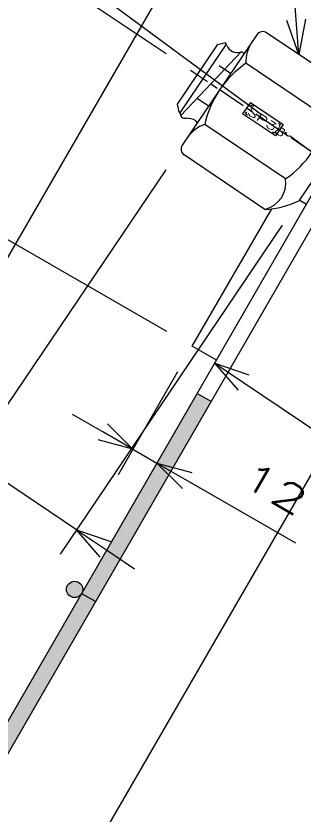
# Model space of a CAD drawing. Units: millimetres, scale not verified. Extents: x -55 to 1935, y -55 to 1395.
# Drawn here: x 230 to 353.6, y 428.6 to 772.6 of the extents above; entities that cross this region are included whole.
import ezdxf
from ezdxf.enums import TextEntityAlignment as Align

# ---------------------------------------------------------------- set-up
doc = ezdxf.new("R2010")
doc.units = ezdxf.units.MM
for name, pattern in [('CHAIN', [18.5, 12, -1.5, 3.5, -1.5]), ('CHAIN_DOUBLE_DASH', [23.5, 12, -1.5, 3.5, -1.5, 3.5, -1.5]), ('DASHED_SPACED', [12, 6, -6])]:
    doc.linetypes.add(name, pattern=pattern)
for name, color, linetype, lineweight in [('0_2', 7, 'Continuous', 25), ('1 外形線', 7, 'Continuous', 25), ('3 隠れ線', 2, 'DASHED_SPACED', 25), ('4 中心線', 1, 'CHAIN', 25), ('5 想像線', 6, 'CHAIN_DOUBLE_DASH', 25), ('6 寸法線', 4, 'Continuous', 25)]:
    doc.layers.add(name, color=color, linetype=linetype, lineweight=lineweight)
doc.styles.add('simplex.shx', font='')
doc.styles.get('simplex.shx').set_extended_font_data('simplex.shx')

msp = doc.modelspace()

# ---------------------------------------------------------------- hatches: boundary and pattern name
at = {"layer": '1 外形線'}
for points in [[(314.149, 606.443), (308.087, 609.943), (258.269, 523.656), (264.331, 520.156)], [(258.738, 525.406, 0.41421), (255.238, 528.906, 0.41421), (251.738, 525.406, 1)], [(264.331, 520.156), (258.269, 523.656), (208.451, 437.369), (214.514, 433.869)]]:
    msp.add_hatch(color=256, dxfattribs=at).paths.add_polyline_path(points)

# ---------------------------------------------------------------- linework, layer by layer
at = {"layer": '0_2'}
for p, q in [((351.869, 755.975), (350.725, 770.932)), ((354.733, 771.238), (351.869, 755.975)), ((351.869, 755.975), (346.717, 770.625))]:
    msp.add_line(p, q, dxfattribs=at)
at = {"layer": '1 外形線'}
for p, q in [((42.966, 350.74), (608.25, 1329.84)), ((333.763, 764.57), (301.609, 716.9)), ((372.747, 741.893), (337.927, 765.379)), ((320.514, 760.52), (300.5, 730.849)), ((320.311, 760.993), (316.698, 760.227)), ((320.811, 759.855), (320.389, 760.848)), ((316.698, 760.227), (299.415, 734.605)), ((327.086, 757.303), (300.971, 729.774)), ((363.87, 728.732), (329.05, 752.219)), ((299.415, 734.605), (299.923, 731.996)), ((330.97, 735.394), (327.615, 730.419)), ((330.97, 735.394), (345.064, 725.887)), ((300.376, 731.176), (301.32, 728.952)), ((341.708, 720.913), (327.615, 730.419)), ((304.337, 728.505), (303.259, 728.524)), ((304.337, 728.505), (303.259, 728.524)), ((374.767, 727.006), (351.807, 692.966)), ((346.115, 702.41), (311.296, 725.897)), ((345.064, 725.887), (341.708, 720.913)), ((337.238, 689.25), (302.419, 712.736)), ((129.895, 301.306), (357.905, 696.23)), ((135.957, 297.806), (363.967, 692.73)), ((355.064, 691.361), (351.941, 693.165)), ((305.936, 630.217), (340.185, 689.538)), ((181.53, 270.74), (406.495, 660.391)), ((316.328, 624.217), (305.936, 630.217)), ((308.087, 609.943), (314.149, 606.443)), ((258.269, 523.656), (264.331, 520.156))]:
    msp.add_line(p, q, dxfattribs=at)
msp.add_circle((255.238, 525.406), 3.5, dxfattribs=at)
for centre, radius, start, end in [((336.25, 762.892), 3, 56, 146), ((315.787, 758.893), 5, 23.00469, 24.65148), ((344.031, 752.97), 15, 146, 182.8699), ((325.413, 761.809), 5, 203.00469, 286.1637), ((324.262, 753.177), 5, 38.48199, 55.61534), ((324.262, 753.177), 5, 38.48199, 55.61534), ((324.262, 753.177), 5, 38.48199, 55.61534), ((324.262, 753.177), 5, 38.48199, 55.61534), ((324.262, 753.177), 5, 38.48199, 55.61534), ((353.751, 716.409), 43.503, 124.59731, 167.4027), ((295.774, 729.222), 5, 23.00469, 33.50132), ((303.346, 733.523), 5, 246.0984, 268.99531), ((303.346, 733.523), 5, 246.0984, 268.99531), ((304.249, 723.505), 5, 38.48199, 88.99531), ((304.249, 723.505), 5, 38.48199, 88.99531), ((304.249, 723.505), 5, 38.48199, 88.99531), ((304.249, 723.505), 5, 38.48199, 88.99531), ((304.249, 723.505), 5, 38.48199, 88.99531), ((321.414, 738.22), 43.503, 304.5973, 347.40269), ((316.211, 711.725), 15, 109.1301, 146), ((304.096, 715.223), 3, 146, 236), ((334.215, 700.863), 12.001, 284.59158, 7.40844), ((334.812, 729.176), 40, 273.47779, 295.14341)]:
    msp.add_arc(centre, radius, start, end, dxfattribs=at)
at = {"layer": '3 隠れ線'}
for p, q in [((322.437, 747.78), (312.722, 754.333)), ((312.931, 733.686), (303.216, 740.239))]:
    msp.add_line(p, q, dxfattribs=at)
at = {"layer": '4 中心線'}
for p, q in [((1278.765, 92.475), (305.184, 749.164)), ((357.478, 713.891), (345.921, 722.444))]:
    msp.add_line(p, q, dxfattribs=at)
at = {"layer": '5 想像線'}
for p, q in [((330.848, 733.425), (331.408, 734.254)), ((331.408, 734.254), (332.237, 733.695)), ((328.835, 730.44), (329.394, 731.269)), ((329.664, 729.881), (328.835, 730.44)), ((343.014, 726.425), (343.843, 725.866)), ((341.271, 722.053), (340.442, 722.612)), ((341.83, 722.882), (341.271, 722.053)), ((343.843, 725.866), (343.284, 725.037))]:
    msp.add_line(p, q, dxfattribs=at)
at = {"layer": '6 寸法線'}
for p, q in [((350.725, 770.932), (336.333, 959.044)), ((335.712, 729.998), (230.566, 807.801)), ((294.656, 756.266), (226.591, 802.176)), ((294.937, 636.567), (124.336, 735.064)), ((294.507, 706.372), (203.409, 571.313)), ((344.705, 682.437), (249.006, 540.557)), ((325.801, 611.247), (315.618, 622.972)), ((315.618, 622.972), (330.299, 617.909)), ((315.618, 622.972), (328.05, 614.578)), ((299.586, 619.218), (273.976, 574.862)), ((328.05, 614.578), (705.976, 359.413)), ((267.336, 593.36), (254.346, 600.86)), ((269.346, 596.841), (280.326, 585.86)), ((280.326, 585.86), (267.336, 593.36)), ((280.326, 585.86), (265.326, 589.879)), ((280.326, 585.86), (290.719, 579.86)), ((256.108, 551.086), (210.511, 581.841)), ((301.699, 568.879), (290.719, 579.86)), ((290.719, 579.86), (305.719, 575.841)), ((290.719, 579.86), (303.709, 572.36)), ((303.709, 572.36), (350.351, 545.432)), ((266.296, 539.366), (256.108, 551.086)), ((256.108, 551.086), (270.791, 546.03)), ((256.108, 551.086), (268.543, 542.698)), ((268.543, 542.698), (280.979, 534.31))]:
    msp.add_line(p, q, dxfattribs=at)

# ---------------------------------------------------------------- texts
at = {"layer": '1 外形線', "style": 'simplex.shx', "width": 1.6}
msp.add_text('SP38', height=3.372, rotation=326, dxfattribs=at).set_placement((328.666, 729.828), align=Align.BOTTOM_LEFT)
at = {"layer": '6 寸法線', "style": 'simplex.shx', "width": 1.45}
msp.add_text('12', height=11.73, rotation=330, dxfattribs=at).set_placement((341.525, 569.002), align=Align.MIDDLE_CENTER)

doc.saveas('drawing.dxf')
